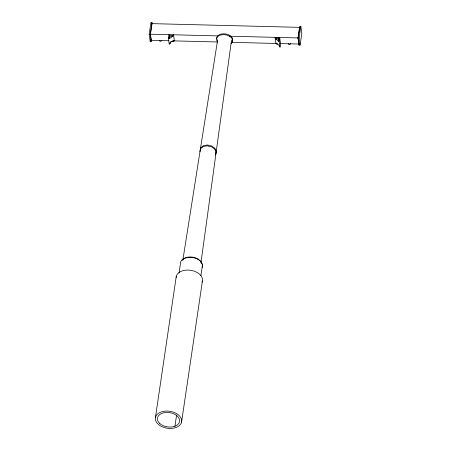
<?xml version="1.0" encoding="UTF-8"?>
<svg xmlns="http://www.w3.org/2000/svg" width="451" height="451" viewBox="0 0 451 451"><rect width="100%" height="100%" fill="white"/><g stroke="black" fill="none" stroke-linecap="round" stroke-linejoin="round"><path stroke-width="0.68" d="M200.949 262.82L231.56 39.992M151.48 39.987L151.277 41.362L150.172 41.334L149.185 34.253L150.916 22.55L152.021 22.578L152.201 23.864M151.277 41.362L150.296 34.276L152.021 22.578M168.877 40.753L151.294 40.308L150.442 34.203L152.004 23.632L299.706 27.359L298.145 37.935L298.337 39.288M150.172 41.334L150.375 39.959M170.32 41.96L170.055 43.753L169.238 44.299L168.386 38.194L168.905 34.671M172.699 35.33L172.834 36.311L169.345 38.628L169.565 35.251L172.699 35.33L173.522 34.783L174.374 40.894L173.55 41.436L171.042 41.374M169.345 38.628L169.565 35.251M155.443 417.412L176.262 276.44M179.047 273.126L180.332 264.399A11.196 7.227 8.4 0 1 192.34 257.515A11.196 7.227 8.4 0 1 202.166 267.46M174.932 426.234L176.578 415.123M200.904 275.696L202.488 264.957M181.578 422.085A13.282 8.575 8.4 0 0 163.6 411.323A13.282 8.575 8.4 0 0 160.359 425.84A13.282 8.575 8.4 0 0 181.578 422.085L202.398 281.114M275.724 37.935L275.86 38.91L278.645 41.385L278.859 38.014L275.724 37.935L275.065 37.348L275.916 43.454L276.57 44.04L277.827 44.068M278.645 41.385L278.91 39.587M280.009 47.096L279.163 40.99L279.682 37.467L280.533 43.572L280.009 47.096L279.355 46.515L279.22 45.54L276.435 43.059L276.57 44.04M297.993 38.008L299.723 26.31L300.828 26.338L301.815 33.419L300.084 45.117L298.979 45.089L297.993 38.008L299.103 38.036L300.084 45.117M299.103 38.036L300.828 26.338M298.979 45.089L299.182 43.713M182.824 260.266L217.67 39.643M200.103 150.848L200.768 147.838L203.418 145.684L207.347 144.974L211.502 145.893L214.772 148.193L216.277 151.26L215.747 153.667M199.979 151.694L200.639 148.683L203.288 146.53L207.218 145.82L211.378 146.738L214.642 149.039L216.153 152.105L215.488 155.116M168.386 38.194L169.21 37.647M150.442 34.203L217.963 35.911M229.463 36.198L298.145 37.935M149.185 34.253L150.296 34.276M169.7 36.227L172.834 36.311M275.86 38.91L278.994 38.989M173.099 40.861L217.405 41.977M231.476 42.332L276.486 43.471M280.003 43.561L298.996 44.04L298.523 40.646M278.509 40.41L279.163 40.99M173.55 41.436L173.415 40.46L169.92 42.777L170.055 43.753M161.481 40.37A0.97 0.727 -7.9 0 1 160.421 41.278A0.97 0.727 -7.9 0 1 159.626 40.331M288.629 43.454A0.97 0.727 -7.9 0 0 289.035 44.486A0.97 0.727 -7.9 0 0 290.365 43.961L290.41 43.77A0.97 0.727 -7.9 0 0 290.388 43.584M176.132 277.551A13.282 8.575 8.4 0 1 191.201 270.397A13.282 8.575 8.4 0 1 202.042 282.185M217.557 41.96A8.129 5.249 8.4 0 1 219.693 35.353A8.129 5.249 8.4 0 1 230.275 36.694A8.129 5.249 8.4 0 1 231.075 43.674M216.672 38.916A8.129 5.249 8.4 0 1 226.086 34.034A8.129 5.249 8.4 0 1 232.056 41.96M182.057 260.165A10.508 6.782 8.4 0 1 193.304 257.256A10.508 6.782 8.4 0 1 201.935 264.094M159.428 423.173A11.196 7.227 8.4 0 0 178.619 423.652A11.196 7.227 8.4 0 0 167.496 412.423A11.196 7.227 8.4 0 0 159.428 423.173"/></g></svg>
